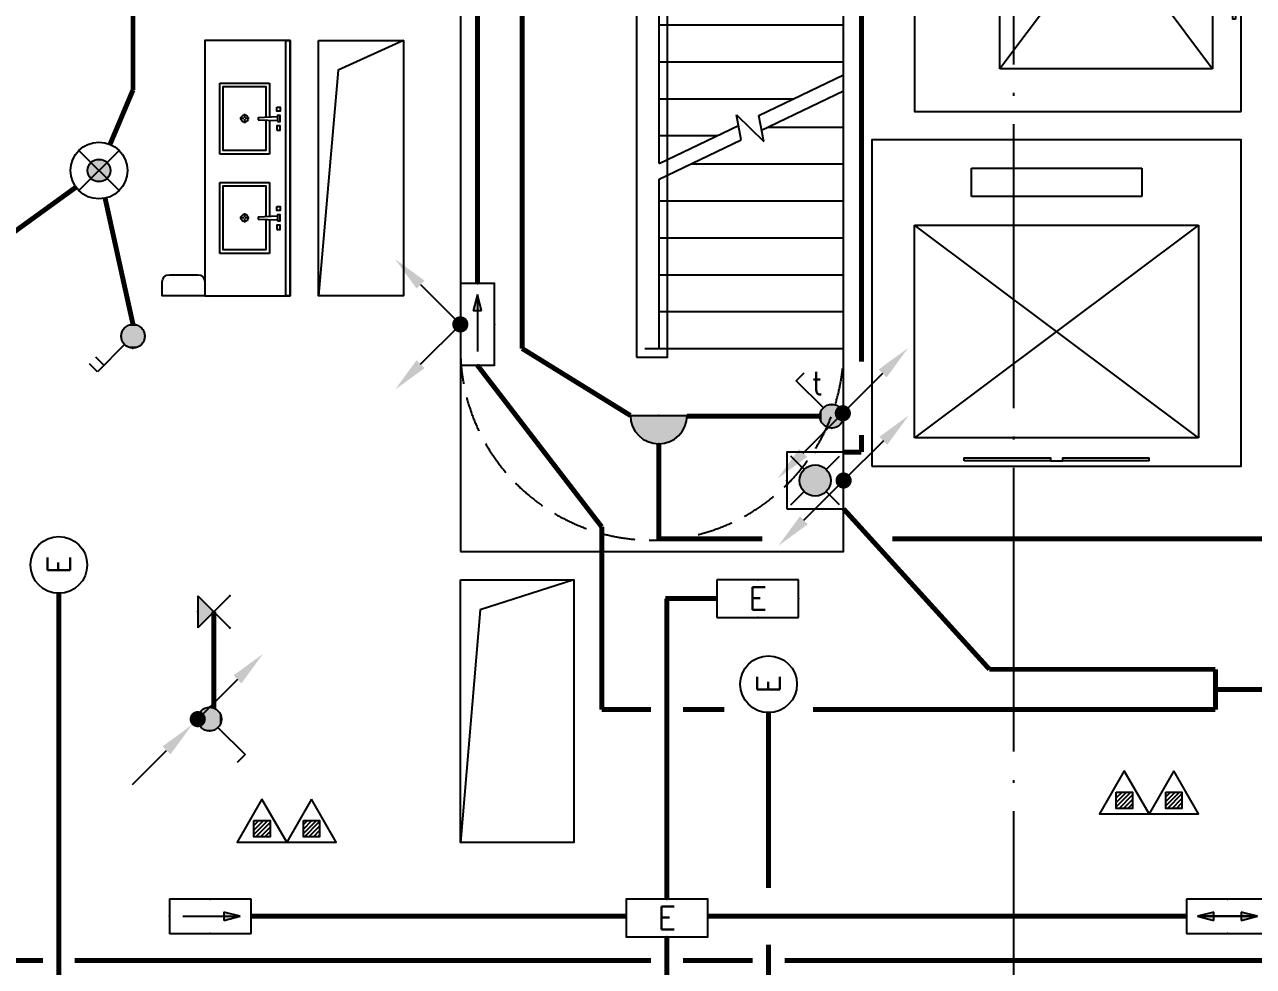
# Model space of a CAD drawing. Extents: x -2209072 to 495824, y -92434 to 572724.
# Drawn here: x 196242 to 204899, y 100027 to 106662 of the extents above; entities that cross this region are included whole.
import ezdxf
from ezdxf.enums import TextEntityAlignment as Align
from ezdxf.xclip import XClip

# ---------------------------------------------------------------- set-up
doc = ezdxf.new("R2010")
doc.units = 0
doc.header["$LTSCALE"] = 1000
doc.header["$MEASUREMENT"] = 0
for name, pattern in [('DASH', [0.35, 0.25, -0.1]), ('X-104 6#7#平面$0$104-1112 结构$0$$AUDIT_BAD_LTYPE1', [0]), ('X-104 6#7#平面$0$DOTE', [2.4200000000000004, 2, -0.2, 0.02, -0.2]), ('梯段6、7$0$DASH', [0.35, 0.25, -0.1])]:
    doc.linetypes.add(name, pattern=pattern)
doc.layers.get('0').update_dxf_attribs({"linetype": 'CONTINUOUS'})
doc.layers.get('Defpoints').update_dxf_attribs({"linetype": 'CONTINUOUS'})
for name, color, linetype in [('EQUIP-照明', 3, 'CONTINUOUS'), ('LWIRE', 4, 'CONTINUOUS'), ('TEL_TEXT', 3, 'CONTINUOUS'), ('WIRE-应急', 2, 'DASH'), ('WIRE-照明', 1, 'CONTINUOUS'), ('X-104 6#7#平面$0$A-E_电梯', 171, 'CONTINUOUS'), ('X-104 6#7#平面$0$A-I_卫-洁具', 241, 'CONTINUOUS'), ('X-104 6#7#平面$0$A-TECH_结构', 21, 'CONTINUOUS'), ('X-104 6#7#平面$0$A_AXIS-轴线', 36, 'X-104 6#7#平面$0$DOTE'), ('X-104 6#7#平面$0$EQUIP_消防-01', 7, 'CONTINUOUS'), ('梯段6、7$0$A-E_楼梯', 171, 'CONTINUOUS')]:
    doc.layers.add(name, color=color, linetype=linetype)
doc.styles.add('_TEL_DIM', font='SIMPLEX', dxfattribs={"width": 0.8, "height": 3.5, "bigfont": 'HZTXT'})
doc.styles.get("Standard").update_dxf_attribs({"font": 'gbenor.shx', "bigfont": 'gbcbig.shx'})

# ---------------------------------------------------------------- blocks, each defined once
blk = doc.blocks.new('梯段6、7')
at = {"color": 8, "linetype": '梯段6、7$0$DASH'}
for centre, radius, start, end in [((49800.00311367554, 3400.000000096537), 1350.000000000002, 0, 180), ((49800.00311367547, -6699.999999936466), 1350.000000000002, 0, 180), ((49800.00311367059, -9819.999999936525), 1350.000000000002, 180, 0), ((49800.00311368037, -16500.0036340596), 1350.000000000002, 0, 180), ((49800.00311366576, -19819.99999996959), 1350, 180, 0), ((20965.47970799168, -27260.00000000224), 1649.999999999774, 0, 180), ((49800.00311367547, -27020.00000000259), 1350.000000000002, 0, 180), ((20965.47970799194, -29600.00000000259), 1649.999999999774, 180, 0), ((49800.00311363724, -29879.99050598426), 1350.000000000002, 180, 0), ((49800.00311368033, -57378.12996616081), 1350.000000000002, 0, 180), ((20965.47970799173, -58198.12996616081), 1649.999999999778, 0, 180), ((49800.00311367551, -59458.12996616078), 1350.000000000002, 180, 0), ((20965.47970799188, -60358.12996616084), 1649.999999999774, 180, 0), ((49800.00311367546, -67528.12996619378), 1350.000000000002, 0, 180), ((20965.47970799168, -68018.12996619346), 1649.999999999774, 0, 180), ((49800.00311367064, -70128.1263565169), 1350.000000000002, 180, 0), ((20965.47970799194, -70358.12996619387), 1649.999999999774, 180, 0), ((49800.00311368039, -79978.12996622684), 1350.000000000002, 180, 0)]:
    blk.add_arc(centre, radius, start, end, dxfattribs=at)
at = {"layer": 'Defpoints'}
for points in [[(44800.0010378748, 6850.000000096596), (54800.00103786729, 6850.000000096537), (54800.00103786727, -3149.999999936525), (44800.00103787478, -3149.999999936525)], [(51150.00311368064, 4950.000000096508), (48450.0031136757, 4950.000000096596), (48450.00311367573, -1149.999999903375), (51150.00311368058, -1149.999999903463)], [(44800.00103787472, -3149.999999936583), (54800.00103786722, -3149.999999936525), (54800.00103786726, -13149.99999996959), (44800.00103787472, -13149.99999996953)], [(51150.00311368032, -5149.999999936583), (48450.00311367546, -5149.999999936525), (48450.00311367548, -11249.99999993655), (51150.00311368036, -11249.99999993652)], [(44800.00103787472, -13149.99999996953), (54800.00103786726, -13149.99999996959), (54800.00103786726, -23150.00000000259), (44800.00103787474, -23150.00000000259)], [(51150.00311367546, -15149.99999996956), (48450.00311367059, -15149.99999996956), (48450.00311367061, -21249.99999996959), (51150.00311367546, -21249.99999996959)], [(15665.47763219092, -23150.00000000268), (25665.47763218347, -23150.00000000265), (25665.47763218347, -33150.00000003559), (15665.47763219092, -33150.00000003568)], [(44800.00103787474, -23150.00000000259), (54800.00103786726, -23150.00000000259), (54800.00103786725, -33150.00000003568), (44800.00103787474, -33150.00000003565)], [(19315.47970798681, -24850.00000000265), (22615.47970799168, -24850.00000000265), (22615.47970799168, -31250.00000000268), (19315.47970798681, -31250.00000000259)], [(48450.00311367059, -25150.00000000265), (51150.00311367547, -25150.00000000259), (51150.00311367547, -31250.00000000256), (48450.00311367059, -31250.00000000265)], [(15665.47763219097, -53908.12996616078), (25665.47763218347, -53908.12996616078), (25665.47763218352, -63908.12996619384), (15665.47763219094, -63908.12996619381)], [(44800.00103787474, -53908.12996616081), (54800.00103786722, -53908.12996616078), (54800.00103786725, -63908.12996619381), (44800.00103787474, -63908.12996619381)], [(19315.4797079867, -55608.12996616084), (22615.47970799159, -55608.12996616084), (22615.47970799156, -62008.12996616084), (19315.4797079867, -62008.12996616078)], [(51150.00311368032, -55908.12996616081), (48450.00311367543, -55908.12996616081), (48450.00311367546, -62008.12996616078), (51150.00311368036, -62008.12996616084)], [(15665.47763219094, -63908.12996619381), (25665.47763218349, -63908.12996619381), (25665.47763218349, -73908.12996622684), (15665.47763219097, -73908.12996622687)], [(44800.00103787474, -63908.12996619381), (54800.00103786722, -63908.12996619381), (54800.00103786726, -73908.12996622684), (44800.00103787472, -73908.12996622684)], [(19315.4797079917, -65608.12996619387), (22615.47970799656, -65608.12996619387), (22615.47970799659, -72008.12996619387), (19315.47970799173, -72008.12996619387)], [(51150.00311368032, -65908.12996619381), (48450.00311367544, -65908.12996619387), (48450.00311367547, -72008.12996619384), (51150.00311368034, -72008.12996619384)], [(15665.477632191, -73908.12996622687), (25665.47763218349, -73908.12996622684), (25665.47763218352, -83908.1299662599), (15665.477632191, -83908.1299662599)], [(44800.00103787475, -73908.12996622687), (54800.00103786726, -73908.12996622684), (54800.00103786727, -83908.1299662599), (44800.00103787474, -83908.12996625988)], [(19315.47970798673, -75608.12996622693), (22615.47970799159, -75608.1299662269), (22615.47970799156, -82008.1299662269), (19315.47970798673, -82008.12996622693)], [(51150.00311368036, -75908.12996622687), (48450.00311367544, -75908.12996622684), (48450.00311367548, -82008.12996622684), (51150.00311368042, -82008.12996622684)]]:
    blk.add_lwpolyline(points, close=True, dxfattribs=at)
for points in [[(47328.13509098372, -61608.12996616078), (52127.8370705538, -61608.12996616078)], [(47328.13509098369, -71608.12996619378), (52127.83707055378, -71608.12996619378)], [(47328.13509098372, -81608.12996622687), (52127.83707055381, -81608.12996622678)]]:
    blk.add_lwpolyline(points, dxfattribs=at)
at = {"layer": '梯段6、7$0$A-E_楼梯'}
for p, q in [((49850.00311367544, -16499.99999996959), (49750.00311367054, -16499.99999996953)), ((49750.00311367055, -16699.99999996959), (49750.00311367054, -16499.99999996953)), ((49850.00311367547, -18516.5383014743), (49850.00311367544, -16499.99999996959)), ((49850.00311367544, -16499.99999996959), (51150.00311367548, -16499.99999996953)), ((49910.00311366803, -16699.99999996959), (49910.00311366802, -16499.99999996959)), ((49910.00311366802, -16499.99999996959), (51150.00311367548, -16499.99999996953)), ((51150.00311367546, -17892.53830147415), (51150.00311367547, -16699.99999996962)), ((49850.00311367544, -16759.99999996959), (51150.00311367548, -16759.99999996959)), ((49850.00311367547, -17019.99999996959), (51150.00311367548, -17019.99999996953)), ((49850.00311367546, -17279.99999996959), (51150.00311367546, -17279.99999996953)), ((49850.00311367548, -17539.99999996953), (51150.00311367546, -17539.99999996959)), ((49850.00311367548, -17799.99999996953), (51150.00311367547, -17799.99999996959)), ((50553.44414001248, -18178.8866088324), (51150.00311367548, -17892.53830147409)), ((50572.56100925029, -18280.63390858911), (51150.0031136755, -18003.46169846502)), ((51150.00311367546, -19819.99999996959), (51150.0031136755, -18003.46169846502)), ((49850.00311367548, -18059.99999996959), (50801.12457514326, -18059.99999996959)), ((50428.57100245611, -18349.74911185022), (50395.62278177442, -18174.38606236456)), ((50395.62278177442, -18174.38606236456), (50587.93096954554, -18362.43872390778)), ((50587.93096954554, -18362.43872390778), (50553.44414001248, -18178.8866088324)), ((49850.00311367548, -18516.53830147412), (50409.45413321827, -18248.00181209357)), ((50615.54831887432, -18259.9999999695), (51150.00311367544, -18259.99999996956)), ((49850.00311367546, -18319.99999996959), (50259.45790847656, -18319.99999996959)), ((49850.00311367547, -18627.46169846499), (50428.57100245611, -18349.74911185022)), ((50073.88165220765, -18519.99999996959), (51150.00311367547, -18519.99999996953)), ((49850.00311367548, -19819.99999996959), (49850.00311367547, -18627.46169846499)), ((49850.00311367547, -18779.99999996956), (51150.00311367548, -18779.9999999695)), ((49850.00311367544, -19039.99999996956), (51150.00311367546, -19039.99999996956)), ((49850.00311367547, -19299.9999999695), (51150.00311367546, -19299.99999996956)), ((49850.00311367547, -19559.99999996953), (51150.00311367546, -19559.99999996956)), ((49750.00311367058, -19819.99999996953), (49852.73716575759, -19819.99999996959)), ((49850.00311367548, -19819.99999996959), (51150.00311367546, -19819.99999996959)), ((49750.00311370398, -27020.00000000265), (49850.00311367061, -27020.00000000262)), ((65868.2518914072, -53274.68419681478), (106225.487226869, -53274.68419681478)), ((66772.08878844205, -53642.5220346525), (68592.08878844205, -54824.95446708499)), ((66706.71224821625, -53743.14960536809), (68845.65029137098, -55132.79230492283)), ((66838.5272855135, -56653.06257519309), (68977.46532866826, -55263.41987563836)), ((65909.85493770942, -56514.14365627419), (63784.49059929526, -56514.14365627422)), ((66542.08878844243, -56514.14365627422), (65909.85493770942, -56514.14365627419)), ((66572.08878844237, -56634.14365627416), (63784.49059929524, -56634.14365627419)), ((66542.08878844244, -56676.73623493291), (68845.650291371, -58173.33284546339)), ((66772.08878844205, -56683.06257519315), (68592.08878844205, -57865.49500762558)), ((66802.08878844243, -59524.68419681478), (64634.40468344954, -59524.68419681481)), ((66792.02932894987, -59524.68419681481), (106225.487226869, -59524.68419681478)), ((49690.00311367543, -78442.12996622684), (49690.00311367538, -77318.12996622623)), ((49690.00311367538, -77318.12996622623), (49910.00311367548, -77318.12996622623)), ((49750.00311367543, -78418.12996622687), (49750.0031136754, -77378.1299662262)), ((49750.0031136754, -77378.1299662262), (49850.00311367546, -77378.12996622626)), ((49850.00311367546, -77378.12996622626), (49850.0031136755, -80038.12996622667)), ((49910.00311367548, -77318.12996622623), (49910.00311367551, -80038.12996622667)), ((48450.0031136755, -80108.12996622684), (48450.0031136755, -80048.12996622681)), ((49910.00311367551, -80038.12996622667), (49850.0031136755, -80038.12996622667))]:
    blk.add_line(p, q, dxfattribs=at)
for points in [[(49690.00311363903, -19879.99999996962), (49910.00311363912, -19879.99999996976), (49910.00311366862, -16439.99999996953), (49690.00311366862, -16439.99999996962), (49690.00311363903, -19879.99999996962)], [(49690.00311370401, -29360.00000000262), (49690.00311370401, -26960.00000000262), (49910.00311370399, -26960.00000000265), (49910.00311370399, -29880.00000000265)], [(51150.00311363724, -29879.99050598429), (51150.00311367546, -29620.00000000262)], [(66542.08878844244, -53443.60311573357), (66542.08878844243, -53274.68419681478), (66153.67404060112, -53274.68419681475)], [(66542.08878844243, -53304.68419681478), (66542.08878844243, -53704.68419681481), (66342.08878844243, -53704.68419681475), (66342.08878844243, -53304.68419681478)], [(68882.08878844208, -54963.87338600389), (68882.08878844208, -54794.95446708493), (68622.08878844208, -54794.95446708496), (68622.08878844208, -54626.03554816605), (68362.08878844208, -54626.03554816605), (68362.08878844211, -54457.11662924709), (68102.0887884421, -54457.11662924706), (68102.08878844207, -54288.1977103283), (67842.08878844207, -54288.1977103283), (67842.0887884421, -54119.27879140934), (67582.08878844212, -54119.27879140931), (67582.08878844211, -53950.35987249037), (67322.0887884421, -53950.35987249043), (67322.0887884421, -53781.44095357147), (67062.08878844211, -53781.44095357147), (67062.08878844211, -53612.5220346525), (66802.08878844211, -53612.5220346525), (66802.08878844244, -53443.60311573357), (66542.08878844244, -53443.60311573357)], [(68852.08878844207, -54963.87338600389), (68852.08878844207, -54824.95446708496), (68592.08878844205, -54824.95446708499), (68592.08878844208, -54656.03554816602), (68332.0887884421, -54656.03554816602), (68332.08878844208, -54487.11662924715), (68072.08878844207, -54487.11662924712), (68072.0887884421, -54318.19771032827), (67812.08878844208, -54318.19771032827), (67812.08878844208, -54149.27879140939), (67552.0887884421, -54149.27879140936), (67552.0887884421, -53980.3598724904), (67292.08878844211, -53980.35987249037), (67292.08878844208, -53811.44095357152), (67032.08878844208, -53811.44095357152), (67032.08878844211, -53642.52203465253), (66772.08878844205, -53642.5220346525), (66772.08878844237, -53473.6031157336), (66542.08878844243, -53473.60311573363)], [(66802.08878844243, -56484.14365627419), (66802.08878844246, -56315.22473735522), (67062.08878844243, -56315.22473735525), (67062.08878844243, -56146.30581843632), (67322.08878844243, -56146.30581843635), (67322.08878844243, -55977.38689951738), (67582.08878844243, -55977.38689951738), (67582.08878844244, -55808.46798059859), (67842.08878844244, -55808.46798059857), (67842.08878844243, -55639.54906167966), (68102.08878844242, -55639.54906167966), (68102.0887884424, -55470.6301427607), (68362.08878844239, -55470.63014276072), (68362.0887884424, -55301.71122384179), (68622.08878844242, -55301.71122384173), (68622.0887884424, -55132.79230492286), (68882.0887884424, -55132.79230492288), (68882.08878844208, -54963.87338600389), (69142.08878844205, -54963.87338600389)], [(66832.08878844243, -56484.14365627419), (66832.08878844243, -56345.22473735528), (67092.08878844243, -56345.22473735528), (67092.08878844244, -56176.30581843635), (67352.08878844244, -56176.30581843635), (67352.08878844243, -56007.38689951741), (67612.08878844243, -56007.38689951741), (67612.0887884424, -55838.46798059862), (67872.08878844243, -55838.46798059862), (67872.08878844242, -55669.54906167963), (68132.08878844242, -55669.54906167963), (68132.0887884424, -55500.63014276072), (68392.0887884424, -55500.6301427607), (68392.0887884424, -55331.71122384176), (68652.08878844242, -55331.71122384176), (68652.08878844242, -55162.79230492283), (68912.08878844246, -55162.79230492286), (68912.08878844211, -54993.87338600386), (69142.08878844207, -54993.87338600386)], [(69112.08878844214, -54993.87338600389), (69112.08878844214, -55393.87338600386), (68912.08878844214, -55393.87338600386), (68912.08878844211, -54993.87338600386)], [(68882.0887884421, -58004.41392654451), (68882.08878844208, -57835.49500762558), (68622.08878844208, -57835.49500762558), (68622.08878844212, -57666.57608870658), (68362.0887884421, -57666.57608870664), (68362.0887884421, -57497.65716978774), (68102.08878844211, -57497.65716978774), (68102.08878844211, -57328.73825086886), (67842.08878844211, -57328.73825086886), (67842.08878844211, -57159.81933194998), (67582.0887884421, -57159.81933194996), (67582.08878844211, -56990.90041303099), (67322.08878844211, -56990.90041303099), (67322.0887884421, -56821.98149411209), (67062.08878844211, -56821.98149411211), (67062.08878844211, -56653.06257519312), (66802.08878844211, -56653.06257519309), (66802.08878844243, -56484.14365627419), (66542.08878844244, -56484.14365627422)], [(68852.08878844207, -58004.41392654454), (68852.08878844208, -57865.49500762555), (68592.08878844205, -57865.49500762558), (68592.08878844208, -57696.57608870661), (68332.0887884421, -57696.57608870658), (68332.08878844207, -57527.65716978771), (68072.08878844207, -57527.65716978771), (68072.08878844208, -57358.73825086889), (67812.08878844208, -57358.73825086886), (67812.0887884421, -57189.81933194996), (67552.08878844207, -57189.81933195001), (67552.08878844208, -57020.90041303102), (67292.08878844208, -57020.90041303105), (67292.08878844211, -56851.98149411209), (67032.08878844211, -56851.98149411209), (67032.08878844208, -56683.06257519312), (66772.08878844205, -56683.06257519315), (66772.08878844237, -56514.14365627425), (66542.08878844243, -56514.14365627422)], [(66772.08878844237, -56514.14365627468), (66772.08878844239, -56914.14365627471), (66572.08878844237, -56914.14365627468), (66572.08878844239, -56514.14365627465)], [(66802.08878844243, -59524.68419681478), (66802.08878844246, -59355.76527789584), (67062.08878844244, -59355.76527789584), (67062.08878844242, -59186.84635897691), (67322.08878844243, -59186.84635897694), (67322.08878844243, -59017.927440058), (67582.08878844243, -59017.927440058), (67582.08878844243, -58849.00852113913), (67842.08878844244, -58849.00852113916), (67842.08878844242, -58680.08960222028), (68102.08878844243, -58680.08960222028), (68102.0887884424, -58511.17068330129), (68362.0887884424, -58511.17068330132), (68362.08878844243, -58342.25176438238), (68622.08878844242, -58342.25176438235), (68622.08878844242, -58173.33284546345), (68882.08878844243, -58173.33284546342), (68882.0887884421, -58004.41392654451), (69142.08878844208, -58004.41392654451)]]:
    blk.add_lwpolyline(points, dxfattribs=at)
for p in [(66792.02932894988, -53443.60311573368), (66792.02932894985, -53612.52203465265), (66792.02932894988, -53781.44095357158), (66792.02932894988, -53950.35987249043), (66792.02932894987, -54119.27879140942), (66792.02932894987, -54288.1977103283), (66792.02932894988, -54457.1166292472), (66792.02932894985, -54626.03554816614), (66792.02932894985, -54794.9544670851), (66792.02932894985, -54963.87338600395), (66792.02932894987, -55132.79230492294), (66792.02932894987, -55301.71122384182), (66792.02932894988, -55470.63014276075), (66792.02932894985, -55639.54906167969), (66792.02932894987, -55808.46798059859), (66792.02932894987, -55977.3868995175), (66792.02932894987, -56146.30581843641), (66792.02932894987, -56315.22473735534), (66792.02932894988, -56484.14365627425), (66792.02932894987, -56653.06257519315), (66792.02932894985, -56821.98149411211), (66792.02932894987, -56990.90041303099), (66792.02932894988, -57159.8193319499), (66792.02932894985, -57328.73825086886), (66792.02932894987, -57497.65716978777), (66792.0293289499, -57666.57608870664), (66792.02932894985, -57835.49500762561), (66792.02932894985, -58004.41392654451), (66792.02932894985, -58173.33284546342), (66792.02932894987, -58342.25176438238), (66792.02932894985, -58511.17068330126), (66792.02932894988, -58680.08960222019), (66792.02932894985, -58849.00852113913), (66792.02932894987, -59017.92744005803), (66792.02932894985, -59186.84635897694), (66792.02932894984, -59355.7652778959)]:
    blk.add_point(p, dxfattribs=at)
blk = doc.blocks.new('X-104 6#7#平面$0$gvhghjjj')
at = {"layer": 'X-104 6#7#平面$0$A-TECH_结构'}
for points in [[(20900.01358880126, 17450.0077622246), (20440.0068666609, 17240.00766834736), (20299.99988656415, 15650.00771662596)], [(22099.99933685618, 13650.00688046931), (21440.00681606788, 13440.00677717706), (21299.99983888573, 11799.99282318994)]]:
    blk.add_lwpolyline(points, dxfattribs=at)
for points in [[(20300.00689274841, 17450.0076684902), (20900.01379594958, 17450.00769673761), (20900.0068159604, 15650.00773232705), (20299.99991275923, 15650.00770407965)], [(21300.00684215539, 13650.0067773199), (22099.9995440045, 13650.00681498232), (22099.99256692993, 11799.99284830605), (21299.99986508081, 11799.99281064363)]]:
    blk.add_lwpolyline(points, close=True, dxfattribs=at)
blk = doc.blocks.new('A-电梯2623')
for p, q in [((-574.9999999895263, 1900.00000002848), (-574.9999999895263, 2100.00000002848)), ((-574.9999999895263, 2100.00000002848), (624.999999989519, 2100.000000027956)), ((624.999999989519, 2100.000000027956), (624.999999989519, 1900.000000028014)), ((624.999999989519, 1900.000000028014), (-574.9999999895263, 1900.00000002848)), ((-975.0000000027976, 200.0000000191685), (-975.000000002332, 1700.000000013753)), ((-975.000000002332, 1700.000000013753), (1025.000000002092, 1700.000000013055)), ((1025.000000002092, 1700.000000013055), (-975.0000000027976, 200.0000000191685)), ((1025.00000000151, 200.00000001847), (-975.000000002332, 1700.000000013753)), ((1025.000000002092, 1700.000000013055), (1025.00000000151, 200.00000001847)), ((1025.00000000151, 200.00000001847), (-975.0000000027976, 200.0000000191685))]:
    blk.add_line(p, q)
for points in [[(-1275, 0), (1324.999999999998, 0), (1325, 2299.999999999998), (-1275, 2299.999999999998)], [(-625.0000000000091, 38.08112883746435), (-625.0000000000091, 58.97966308710966), (-18.33333333334485, 58.97966308710966), (-18.33333333334485, 38.08112883746435)], [(68.33333333205337, 38.08112883718422), (68.33333333205337, 58.97966308682953), (674.9999999999982, 58.97966308682953), (674.9999999999982, 38.08112883718422)]]:
    blk.add_lwpolyline(points, close=True)
blk = doc.blocks.new('X-104 6#7#平面$0$jhat')
for p, q in [((-395, -250.0000000000582), (-395, 249.9999999999418)), ((-395, 249.9999999999418), (-44.99999999994179, 249.9999999999418)), ((-44.99999999994179, 249.9999999999418), (-44.99999999994179, 11.73657725605881)), ((-219.9999999999418, 32.25599999987753), (-219.9999999999418, 5.03999999986263)), ((-124.8214514199644, 8.000000000058208), (11.68149024352897, 14.3899337601033)), ((-124.8214514199644, 7.999999999941792), (-124.8214514199644, -8.000000000058208)), ((11.68149024352897, 14.3899337601033), (11.68149024352897, -14.3899337601033)), ((-225.0399999999208, -1.164153218269348e-10), (-253.7679999999236, -1.164153218269348e-10)), ((-219.9999999999418, -5.040000000095461), (-219.9999999999418, -32.76000000012573)), ((-186.7359999999171, -1.164153218269348e-10), (-214.9599999999045, -1.164153218269348e-10)), ((-124.8214514199644, -8.000000000058208), (11.68149024352897, -14.3899337601033)), ((-44.99999999994179, -12.38077738613356), (-44.99999999994179, -250.0000000000582)), ((-44.99999999994179, -250.0000000000582), (-395, -250.0000000000582))]:
    blk.add_line(p, q)
at = {"color": 8}
blk.add_lwpolyline([(-69.99999999994179, -11.06304409715813), (-69.99999999994179, -225.0000000000582), (-370, -225.0000000000582), (-370, 224.9999999999418), (-69.99999999994179, 224.9999999999418), (-69.99999999994179, 10.56628493819153)], dxfattribs=at)
at = {"ltscale": 1000, "const_width": 0.8399999999999999}
blk.add_lwpolyline([(-219.5799999999581, 0.1399999998975545, 0.9999999999999999), (-220.4199999999255, 0.1399999998975545, 0.9999999999999999)], format="xyb", close=True, dxfattribs=at)
for points in [[(7.191454842337407, 81.35012003820157), (30, 81.35012003820157), (30, 51.35012003820157), (7.191454842337407, 51.35012003820157)], [(11.68149024352897, -21.35012003820157), (30, -21.35012003820157), (30, 21.35012003820157), (11.68149024352897, 21.35012003820157)], [(7.191454842337407, -81.35012003820157), (30, -81.35012003820157), (30, -51.35012003820157), (7.191454842337407, -51.35012003820157)]]:
    blk.add_lwpolyline(points, close=True)
blk.add_circle((-219.9999999999418, -1.164153218269348e-10), 25.2)
blk = doc.blocks.new('X-104 6#7#平面$0$dsgdfg')
at = {"layer": 'X-104 6#7#平面$0$A_AXIS-轴线'}
blk.add_lwpolyline([(25200.00000000012, -4500.000000000728), (25200, 60899.99999999919)], dxfattribs=at)
blk = doc.blocks.new('X-104 6#7#平面$0$$TWTSYS$00000546')
h = blk.add_hatch()
h.set_pattern_fill('ANSI31', color=256, scale=200, style=0)
h.set_pattern_definition([(45, (-38543.80223862439, -6670.830405693208), (-17.67766952966369, 17.67766952966369), [])])
h.paths.add_polyline_path([(-64.92232553117356, 173.7449990885525), (64.922325531159, 173.7449990885525), (64.922325531159, 43.90034802621994), (-64.92232553117356, 43.90034802621994)])
for points in [[(0, 343.6163707387423), (-198.3870041439732, 0), (198.3870041439732, 0)], [(-64.92232553117356, 173.7449990885525), (64.922325531159, 173.7449990885525), (64.922325531159, 43.90034802621994), (-64.92232553117356, 43.90034802621994)]]:
    blk.add_lwpolyline(points, close=True)
blk = doc.blocks.new('X-104 6#7#平面$0$灭火器2')
at = {"layer": 'X-104 6#7#平面$0$EQUIP_消防-01', "xscale": 0.88, "yscale": 0.88, "zscale": 0.88, "rotation": 90}
for p in [(-4049632.307172487, -27063.59765158896), (-4049632.307172487, -27412.75877888245)]:
    blk.add_blockref('X-104 6#7#平面$0$$TWTSYS$00000546', p, dxfattribs=at)
blk = doc.blocks.new('X-104 6#7#平面$0$A$C61334207')
at = {"layer": 'X-104 6#7#平面$0$EQUIP_消防-01', "rotation": 270}
for p in [(231402.0571975231, -3948530.443865795), (225327.0571990903, -3948730.443979609)]:
    blk.add_blockref('X-104 6#7#平面$0$灭火器2', p, dxfattribs=at)
blk = doc.blocks.new('X-104 6#7#平面')
blk.add_line((203468.5931204853, 103588.2107447683), (203555.2597871507, 103588.210744768))
at = {"layer": 'X-104 6#7#平面$0$A-I_卫-洁具', "ltscale": 0.1}
blk.add_lwpolyline([(198111.9263342164, 104750.130565573), (198111.92640809, 106550.1305374198), (197511.9264080898, 106550.1305374197), (197511.9263342166, 104750.130565573)], close=True, dxfattribs=at)
at = {"layer": 'X-104 6#7#平面$0$A-I_卫-洁具'}
blk.add_lwpolyline([(198111.9264080879, 106550.1252000645), (198111.9256662542, 104750.1248773889), (198081.9256662542, 104750.1248773889), (198081.9256662538, 106550.1252677045), (198111.9264080879, 106550.1252680956)], dxfattribs=at)
blk.add_lwpolyline([(197261.9122534429, 104900.1251332597), (197461.9122534429, 104900.1251332597, -0.414213562373095), (197511.9122534429, 104850.1251332597), (197511.9122534429, 104750.1251332597), (197211.9122534429, 104750.1251332597), (197211.9122534429, 104850.1251332597, -0.414213562373095)], format="xyb", close=True, dxfattribs=at)
at = {"linetype": 'X-104 6#7#平面$0$104-1112 结构$0$$AUDIT_BAD_LTYPE1'}
blk.add_blockref('X-104 6#7#平面$0$A$C61334207', (0.116014253123808, 0.1160142530073927), dxfattribs=at)
blk.add_blockref('X-104 6#7#平面$0$dsgdfg', (178011.9014389009, 89100.14331225841))
ref = blk.add_blockref('梯段6、7', (150862.0210300108, 124199.9864521946))
XClip(ref).set_block_clipping_path([(48450.003113670595, -21249.999999969554), (51150.003113675455, -15149.999999969554)])
at = {"layer": 'X-104 6#7#平面$0$A-E_电梯', "rotation": 90}
blk.add_blockref('A-电梯2623', (204811.9264538175, 107325.129615747), dxfattribs=at)
at = {"layer": 'X-104 6#7#平面$0$A-E_电梯'}
blk.add_blockref('A-电梯2623', (203486.9264538187, 103550.1296159308), dxfattribs=at)
at = {"layer": 'X-104 6#7#平面$0$A-I_卫-洁具', "ltscale": 0.1}
for p in [(198011.9262331211, 106000.1305514963), (198011.9262331213, 105300.1305514963)]:
    blk.add_blockref('X-104 6#7#平面$0$jhat', p, dxfattribs=at)
at = {"layer": 'X-104 6#7#平面$0$A-TECH_结构'}
blk.add_blockref('X-104 6#7#平面$0$gvhghjjj', (178011.9196377592, 89100.12283854294), dxfattribs=at)
blk = doc.blocks.new('$equip_U$00000189(HT0843)')
at = {"color": 2}
for p, q in [((-0.7199999999938882, 0.6599999999998545), (-0.7199999999938882, 0)), ((0.7200000000084401, 0.6599999999998545), (-0.7199999999938882, 0.6599999999998545)), ((0.7200000000084401, 0), (0.7200000000084401, 0.6599999999998545)), ((-0.7199999999938882, 0), (0.7200000000084401, 0))]:
    blk.add_line(p, q, dxfattribs=at)
at = {"color": 2, "const_width": 0.0125}
for points in [[(0.7200000000084401, 0.6599999999998545), (0.7200000000084401, 0.6599999999998545), (-0.7199999999938882, 0.6599999999998545)], [(-0.7199999999938882, 0.6599999999998545), (-0.7199999999938882, 0)], [(0.7200000000084401, 0), (0.7200000000084401, 0.6599999999998545)], [(-0.7199999999938882, 0), (0.7200000000084401, 0)]]:
    blk.add_lwpolyline(points, dxfattribs=at)
at = {"color": 2}
blk.add_lwpolyline([(-0.7199999999938882, 0.6599999999998545), (-0.7199999999938882, 0)], dxfattribs=at)
for p in [(7.275957614183426e-12, 0.6599999999998545), (-0.7199999999938882, 0.3299999999999272), (0.7200000000084401, 0.3299999999999272), (7.275957614183426e-12, 0)]:
    blk.add_point(p)
at = {"color": 7, "style": '_TEL_DIM'}
blk.add_attdef('$TEXT$', text='', height=0.4, dxfattribs=at).set_placement((7.275957614183426e-12, 0.3299999999999272), align=Align.MIDDLE_CENTER)
at = {"color": 7, "style": '_TEL_DIM', "flags": 1}
blk.add_attdef('A', text='', height=2.5e-05, dxfattribs=at).set_placement((7.275957614183426e-12, 0), align=Align.MIDDLE_CENTER)
blk = doc.blocks.new('$equip$00001168')
blk.add_line((-0.5, 0), (0.5, 0))
blk.add_arc((0, 0), 0.5, 180, 0)
for p in [(-0.5, 0), (0, 0), (0.5, 0), (0, -0.5)]:
    blk.add_point(p)
for points in [[(0.4330127018911298, -0.25), (-0.4330127018911298, -0.25), (0.5, 0), (-0.5, 0)], [(0.25, -0.4330127018911298), (-0.25, -0.4330127018911298), (0.4330127018911298, -0.25), (-0.4330127018911298, -0.25)], [(0, -0.5), (0, -0.5), (0.25, -0.4330127018911298), (-0.25, -0.4330127018911298)]]:
    blk.add_solid(points)
at = {"flags": 9}
blk.add_attdef('A', (0, 0), '', height=2e-05, dxfattribs=at)
blk = doc.blocks.new('$equip$00001822')
for p, q in [((0.1473139127483591, 0.3556472460822988), (0.625, 0.8333333333339397)), ((0.625, 0.8333333333339397), (0.7664213562384248, 0.6919119770955149))]:
    blk.add_line(p, q)
blk.add_circle((0, 0.2083333333339397), 0.2083333333334168)
for p in [(0, 0.4166666666660603), (-0.2083333333357587, 0.2083333333339397), (-0.01544940226449398, 0.0005736313996749232), (0.2083333333357587, 0.2083333333339397)]:
    blk.add_point(p)
for points in [[(-0.1804219591213041, 0.312500000001819), (0.1804219591213041, 0.312500000001819), (-0.2083333333284827, 0.2083333333339397), (0.2083333333284827, 0.2083333333339397)], [(-0.1041666666715173, 0.3887552924552438), (0.1041666666715173, 0.3887552924552438), (-0.1804219591213041, 0.312500000001819), (0.1804219591213041, 0.312500000001819)], [(0, 0.4166666666660603), (0, 0.4166666666660603), (-0.1041666666715173, 0.3887552924552438), (0.1041666666715173, 0.3887552924552438)], [(-0.1804219591213041, 0.1041666666660603), (0.1804219591213041, 0.1041666666660603), (-0.2083333333284827, 0.2083333333339397), (0.2083333333284827, 0.2083333333339397)], [(-0.1041666666715173, 0.02791137421263556), (0.1041666666715173, 0.02791137421263556), (-0.1804219591213041, 0.1041666666660603), (0.1804219591213041, 0.1041666666660603)], [(0, 1.818989403545856e-12), (0, 1.818989403545856e-12), (-0.1041666666715173, 0.02791137421263556), (0.1041666666715173, 0.02791137421263556)]]:
    blk.add_solid(points)
at = {"color": 7, "style": '_TEL_DIM'}
blk.add_attdef('$TEXT$', text='', height=0.4, dxfattribs=at).set_placement((0.5805799275694881, 0.4645799965601327), align=Align.MIDDLE_CENTER)
at = {"color": 7, "style": '_TEL_DIM', "flags": 1}
blk.add_attdef('A', text='', height=2e-05, dxfattribs=at).set_placement((0, 0), align=Align.MIDDLE_CENTER)
blk = doc.blocks.new('$equip$00001838')
blk.add_circle((0, 0), 0.5)
at = {"color": 7, "style": '_TEL_DIM'}
blk.add_attdef('$TEXT$', text='', height=0.4, dxfattribs=at).set_placement((0, 0), align=Align.MIDDLE_CENTER)
at = {"color": 7, "style": '_TEL_DIM', "flags": 1}
blk.add_attdef('A', text='', height=2e-05, dxfattribs=at).set_placement((0, 0), align=Align.MIDDLE_CENTER)
blk = doc.blocks.new('$TelecSys$00000080')
for p, q in [((-0.7000000000007276, -0.7000000000007276), (0, 0)), ((0.1041666666678793, 0.1041666666660603), (0.1041666666678793, 0.1041666666660603)), ((-0.1041666666678793, -0.1041666666660603), (-0.1041666666678793, -0.1041666666660603))]:
    blk.add_line(p, q)
at = {"const_width": 0.1425}
blk.add_lwpolyline([(0.07125000000087311, 0, 1), (-0.07125000000087311, 0, 1)], format="xyb", close=True, dxfattribs=at)
blk.add_solid([(-0.6300000000010186, -0.7700000000004366), (-0.7700000000004366, -0.6299999999991996), (-1.150000000001455, -1.149999999999636)])
at = {"width": 0.8, "flags": 9}
blk.add_attdef('A', (0, 0), '', height=2e-05, rotation=180, dxfattribs=at)
blk = doc.blocks.new('$TelecSys$00000079')
for p, q in [((0.7000000000007276, 0.7000000000007276), (0, 0)), ((0.1041666666678793, 0.1041666666660603), (0.1041666666678793, 0.1041666666660603)), ((-0.1041666666678793, -0.1041666666660603), (-0.1041666666678793, -0.1041666666660603))]:
    blk.add_line(p, q)
at = {"const_width": 0.1425}
blk.add_lwpolyline([(-0.07125000000087311, 0, 1), (0.07125000000087311, 0, 1)], format="xyb", close=True, dxfattribs=at)
blk.add_solid([(0.6300000000010186, 0.7700000000004366), (0.7700000000004366, 0.6299999999991996), (1.150000000001455, 1.149999999999636)])
at = {"width": 0.8, "flags": 9}
blk.add_attdef('A', (0, 0), '', height=2e-05, dxfattribs=at)
blk = doc.blocks.new('$equip$00001154')
for p, q in [((0, 0.2828427124768496), (0, -0.2828427124768496)), ((0, 0.2828427124768496), (0.5656854249500611, -0.2828427124768496)), ((0.5656854249500611, 0.2828427124768496), (0, -0.2828427124768496))]:
    blk.add_line(p, q)
for p in [(0.5656854249500611, 0.2828427124768496), (0, 0.004449836778803729), (0.2828427124732116, 0), (0.5656854249500611, -0.2828427124768496)]:
    blk.add_point(p)
blk.add_solid([(0, -0.2828427124768496), (0.2828427124732116, 0), (0, 0.2828427124768496)])
at = {"layer": 'TEL_TEXT', "style": '_TEL_DIM', "flags": 1}
blk.add_attdef('A', text='', height=2e-05, dxfattribs=at).set_placement((0, 0), align=Align.MIDDLE_CENTER)
blk = doc.blocks.new('$equip$00001962')
for p, q in [((0.1473139127519971, 0.3556472460822988), (0.625000000003638, 0.8333333333339397)), ((0.625000000003638, 0.8333333333339397), (0.7664213562420628, 0.6919119770955149))]:
    blk.add_line(p, q)
blk.add_circle((3.637978807091713e-12, 0.2083333333339397), 0.2083333333334168)
for p in [(1.091393642127514e-11, 0.4166666666660603), (-0.2083333333284827, 0.2083333333375776), (1.091393642127514e-11, 0), (0.2083333333393966, 0.2083333333375776)]:
    blk.add_point(p)
for points in [[(-0.1804219591176661, 0.312500000001819), (0.1804219591249421, 0.312500000001819), (-0.2083333333284827, 0.2083333333339397), (0.2083333333357587, 0.2083333333339397)], [(-0.1041666666642413, 0.3887552924552438), (0.1041666666715173, 0.3887552924552438), (-0.1804219591176661, 0.312500000001819), (0.1804219591249421, 0.312500000001819)], [(3.637978807091713e-12, 0.4166666666660603), (3.637978807091713e-12, 0.4166666666660603), (-0.1041666666642413, 0.3887552924552438), (0.1041666666715173, 0.3887552924552438)], [(-0.1804219591176661, 0.1041666666660603), (0.1804219591249421, 0.1041666666660603), (-0.2083333333284827, 0.2083333333339397), (0.2083333333357587, 0.2083333333339397)], [(-0.1041666666642413, 0.02791137421263556), (0.1041666666715173, 0.02791137421263556), (-0.1804219591176661, 0.1041666666660603), (0.1804219591249421, 0.1041666666660603)], [(3.637978807091713e-12, 1.818989403545856e-12), (3.637978807091713e-12, 1.818989403545856e-12), (-0.1041666666642413, 0.02791137421263556), (0.1041666666715173, 0.02791137421263556)]]:
    blk.add_solid(points)
at = {"layer": 'TEL_TEXT', "style": '_TEL_DIM', "flags": 1}
blk.add_attdef('A', text='', height=2e-05, dxfattribs=at).set_placement((0, 0), align=Align.MIDDLE_CENTER)
blk = doc.blocks.new('$TelecSys$00000081')
for p, q in [((0.1041666666678793, 0.1041666666660603), (0.1041666666678793, 0.1041666666660603)), ((-0.1041666666678793, -0.1041666666660603), (-0.1041666666678793, -0.1041666666660603)), ((-1.150000000001455, -1.149999999999636), (-0.5499999999992724, -0.5499999999992724))]:
    blk.add_line(p, q)
at = {"const_width": 0.1425}
blk.add_lwpolyline([(0.07125000000087311, 0, 1), (-0.07125000000087311, 0, 1)], format="xyb", close=True, dxfattribs=at)
blk.add_solid([(-0.6199999999989814, -0.4799999999995634), (-0.4799999999995634, -0.6200000000008004), (-0.09999999999854481, -0.1000000000003638)])
at = {"width": 0.8, "flags": 9}
blk.add_attdef('A', (0, 0), '', height=2e-05, rotation=180, dxfattribs=at)
blk = doc.blocks.new('$equip$00002540')
blk.add_hatch(color=256).paths.add_polyline_path([(0.2400000000016007, 0.3720000000030268), (0.2400000000016007, 0.2280000000064319), (0.5280000000020664, 0.3000000000029104)])
for p, q in [((-0.7199999999975262, 0.6000000000058208), (-0.7199999999975262, 0)), ((0.7199999999975262, 0.6000000000058208), (-0.7199999999975262, 0.6000000000058208)), ((0.7199999999975262, 0), (0.7199999999975262, 0.6000000000058208)), ((0.2400000000016007, 0.3720000000030268), (0.2400000000016007, 0.2280000000064319)), ((0.5280000000020664, 0.3000000000029104), (0.2400000000016007, 0.3720000000030268)), ((0.2400000000016007, 0.2280000000064319), (0.5280000000020664, 0.3000000000029104)), ((-0.7199999999975262, 0), (0.7199999999975262, 0))]:
    blk.add_line(p, q)
at = {"color": 7}
blk.add_line((-0.4800000000032014, 0.3000000000029104), (0.4800000000032014, 0.3000000000029104), dxfattribs=at)
at = {"const_width": 0.02}
blk.add_lwpolyline([(-0.7199999999975262, 0.6000000000058208), (-0.7199999999975262, 0), (0.7199999999975262, 0), (0.7199999999975262, 0.6000000000058208), (-0.7199999999975262, 0.6000000000058208), (-0.7199999999975262, 0)], dxfattribs=at)
for p in [(0, 0.6000000000058208), (-0.7199999999975262, 0.3000000000029104), (0.7199999999975262, 0.3000000000029104), (0, 0)]:
    blk.add_point(p)
at = {"color": 7, "style": '_TEL_DIM', "flags": 1}
blk.add_attdef('A', text='', height=2e-05, dxfattribs=at).set_placement((0, 0), align=Align.MIDDLE_CENTER)
blk = doc.blocks.new('$equip$00002604')
blk.add_hatch(color=256).paths.add_polyline_path([(0.2745181131831487, 0.5000125000005937, 1), (-0.2744993631858961, 0.5000125000005937, 1)])
for p, q in [((-0.4285620535811177, 0.9285839285730617), (-0.1940976152691292, 0.6941194902610732)), ((0.1941163652627438, 0.6941194902683492), (0.4285808035638183, 0.9285839285730617)), ((-0.4285620535811177, 0.07144107142812572), (-0.1940976152691292, 0.3059055097401142)), ((0.1941163652627438, 0.3059055097328383), (0.4285808035638183, 0.07144107142812572))]:
    blk.add_line(p, q)
at = {"const_width": 0.02}
blk.add_lwpolyline([(-0.4999906250013737, 1.000012500000594), (-0.4999906250013737, 1.250000059371814e-05), (0.5000093749986263, 1.250000059371814e-05), (0.5000093749986263, 1.000012500000594), (-0.4999906250013737, 1.000012500000594), (-0.4999906250013737, 1.250000059371814e-05)], dxfattribs=at)
blk.add_lwpolyline([(-0.4999906250013737, 1.000012500000594), (-0.4999906250013737, 1.250000059371814e-05), (0.5000093749986263, 1.250000059371814e-05), (0.5000093749986263, 1.000012500000594)], close=True)
blk.add_circle((9.374998626299202e-06, 0.5000125000005937), 0.2745087381843628)
for p in [(9.374998626299202e-06, 1.000012500000594), (-0.4999906250013737, 0.5000125000005937), (0.5000093749986263, 0.5000125000005937), (0, 0)]:
    blk.add_point(p)
at = {"color": 7, "style": '_TEL_DIM', "flags": 1}
blk.add_attdef('A', text='', height=2.5e-05, dxfattribs=at).set_placement((0, 0), align=Align.MIDDLE_CENTER)
blk = doc.blocks.new('$equip_U$00000292(HT0843)')
for p in [(9.374998626299202e-06, 1.000012500000594), (-0.4999906250013737, 0.5000125000005937), (0.5000093749986263, 0.5000125000005937)]:
    blk.add_point(p)
blk.add_blockref('$equip$00002604', (0, 0))
at = {"color": 7, "style": '_TEL_DIM', "flags": 1}
for tag in ['REMARK', 'A']:
    blk.add_attdef(tag, text='', height=2.5e-05, dxfattribs=at).set_placement((0, 0), align=Align.MIDDLE_CENTER)
blk = doc.blocks.new('$equip$00001149')
for p, q in [((-0.353553390592424, 0.353553390592424), (0.353553390592424, -0.353553390592424)), ((0.353553390592424, 0.353553390592424), (-0.353553390592424, -0.353553390592424))]:
    blk.add_line(p, q)
for radius in [0.5, 0.2]:
    blk.add_circle((0, 0), radius)
for points in [[(-0.1732050807586347, 0.09999999999854481), (0.1732050807586347, 0.09999999999854481), (-0.2000000000007276, 0), (0.2000000000007276, 0)], [(-0.1732050807586347, -0.09999999999854481), (0.1732050807586347, -0.09999999999854481), (-0.2000000000007276, 0), (0.2000000000007276, 0)], [(-0.09999999999854481, 0.1732050807586347), (0.09999999999854481, 0.1732050807586347), (-0.1732050807586347, 0.09999999999854481), (0.1732050807586347, 0.09999999999854481)], [(0, 0.2000000000007276), (0, 0.2000000000007276), (-0.09999999999854481, 0.1732050807586347), (0.09999999999854481, 0.1732050807586347)], [(-0.09999999999854481, -0.1732050807586347), (0.09999999999854481, -0.1732050807586347), (-0.1732050807586347, -0.09999999999854481), (0.1732050807586347, -0.09999999999854481)], [(0, -0.2000000000007276), (0, -0.2000000000007276), (-0.09999999999854481, -0.1732050807586347), (0.09999999999854481, -0.1732050807586347)]]:
    blk.add_solid(points)
at = {"flags": 9}
blk.add_attdef('A', (0, 0), '', height=2e-05, dxfattribs=at)
blk = doc.blocks.new('$equip$00001963')
for p, q in [((0.1473139127447212, 0.3556472460822988), (0.624999999996362, 0.8333333333339397)), ((0.5118629150056222, 0.7201962483431998), (0.653284271244047, 0.578774892108413)), ((0.624999999996362, 0.8333333333339397), (0.7664213562347868, 0.6919119770955149))]:
    blk.add_line(p, q)
blk.add_circle((-3.637978807091713e-12, 0.2083333333339397), 0.2083333333334168)
for p in [(0, 0.4166666666660603), (-0.2083333333393966, 0.2083333333375776), (0, 0), (0.2083333333284827, 0.2083333333375776)]:
    blk.add_point(p)
for points in [[(-0.1804219591249421, 0.312500000001819), (0.1804219591176661, 0.312500000001819), (-0.2083333333357587, 0.2083333333339397), (0.2083333333284827, 0.2083333333339397)], [(-0.1041666666715173, 0.3887552924552438), (0.1041666666642413, 0.3887552924552438), (-0.1804219591249421, 0.312500000001819), (0.1804219591176661, 0.312500000001819)], [(-3.637978807091713e-12, 0.4166666666660603), (-3.637978807091713e-12, 0.4166666666660603), (-0.1041666666715173, 0.3887552924552438), (0.1041666666642413, 0.3887552924552438)], [(-0.1804219591249421, 0.1041666666660603), (0.1804219591176661, 0.1041666666660603), (-0.2083333333357587, 0.2083333333339397), (0.2083333333284827, 0.2083333333339397)], [(-0.1041666666715173, 0.02791137421263556), (0.1041666666642413, 0.02791137421263556), (-0.1804219591249421, 0.1041666666660603), (0.1804219591176661, 0.1041666666660603)], [(-3.637978807091713e-12, 1.818989403545856e-12), (-3.637978807091713e-12, 1.818989403545856e-12), (-0.1041666666715173, 0.02791137421263556), (0.1041666666642413, 0.02791137421263556)]]:
    blk.add_solid(points)
at = {"layer": 'TEL_TEXT', "style": '_TEL_DIM', "flags": 1}
blk.add_attdef('A', text='', height=2e-05, dxfattribs=at).set_placement((0, 0), align=Align.MIDDLE_CENTER)
blk = doc.blocks.new('$equip$00002541')
blk.add_hatch(color=256).paths.add_polyline_path([(-0.2400000000016007, 0.3719999999993888), (-0.5280000000020664, 0.2999999999992724), (-0.2400000000016007, 0.227999999999156)])
for p, q in [((-0.7199999999975262, 0.5999999999949068), (-0.7199999999975262, 0)), ((0.7199999999975262, 0.5999999999949068), (-0.7199999999975262, 0.5999999999949068)), ((0.7199999999975262, 0), (0.7199999999975262, 0.5999999999949068)), ((-0.2400000000016007, 0.3719999999993888), (-0.5280000000020664, 0.2999999999992724)), ((-0.5280000000020664, 0.2999999999992724), (-0.2400000000016007, 0.227999999999156)), ((-0.2400000000016007, 0.3719999999993888), (-0.2400000000016007, 0.227999999999156)), ((-0.7199999999975262, 0), (0.7199999999975262, 0))]:
    blk.add_line(p, q)
at = {"color": 7}
blk.add_line((-0.4800000000032014, 0.2999999999992724), (0.4800000000032014, 0.2999999999992724), dxfattribs=at)
at = {"const_width": 0.03}
blk.add_lwpolyline([(-0.7199999999975262, 0.5999999999949068), (-0.7199999999975262, 0), (0.7199999999975262, 0), (0.7199999999975262, 0.5999999999949068), (-0.7199999999975262, 0.5999999999949068), (-0.7199999999975262, 0)], dxfattribs=at)
for p in [(0, 0.5999999999949068), (-0.7199999999975262, 0.2999999999956344), (0.7199999999975262, 0.2999999999956344), (0, 0)]:
    blk.add_point(p)
at = {"color": 7, "style": '_TEL_DIM', "flags": 1}
blk.add_attdef('A', text='', height=2e-05, dxfattribs=at).set_placement((0, 0), align=Align.MIDDLE_CENTER)
blk = doc.blocks.new('$equip$00002534')
for p, q in [((-0.7200000000011642, 0.6599999999998545), (-0.7200000000011642, 0)), ((0.7200000000011642, 0.6599999999998545), (-0.7200000000011642, 0.6599999999998545)), ((0.7200000000011642, 0), (0.7200000000011642, 0.6599999999998545)), ((-0.7200000000011642, 0), (0.7200000000011642, 0))]:
    blk.add_line(p, q)
at = {"const_width": 0.03}
blk.add_lwpolyline([(-0.7200000000011642, 0.6599999999998545), (-0.7200000000011642, 0), (0.7200000000011642, 0), (0.7200000000011642, 0.6599999999998545), (-0.7200000000011642, 0.6599999999998545), (-0.7200000000011642, 0)], dxfattribs=at)
for p in [(0, 0.6599999999998545), (-0.7200000000011642, 0.3299999999981083), (0.7200000000011642, 0.3299999999981083), (0, 0)]:
    blk.add_point(p)
at = {"color": 7, "style": '_TEL_DIM'}
blk.add_attdef('$TEXT$', text='', height=0.4, dxfattribs=at).set_placement((0, 0.3299999999981083), align=Align.MIDDLE_CENTER)
at = {"color": 7, "style": '_TEL_DIM', "flags": 1}
blk.add_attdef('A', text='', height=2e-05, dxfattribs=at).set_placement((0, 0), align=Align.MIDDLE_CENTER)

msp = doc.modelspace()

# ---------------------------------------------------------------- linework, layer by layer
at = {"layer": 'WIRE-应急', "linetype": 'DASH', "const_width": 35}
for points in [[(202137.7346753252, 104287.0460538398), (202137.7346753252, 108139.9045418686)], [(199432.0113787299, 104838.0350487036), (199432.0113787299, 107866.2783138299)], [(200307.7070844022, 103123.8108712415), (199432.0113787299, 104262.0350487056)], [(202137.7346753252, 103650.0309716782), (202137.7346753252, 103769.7579920422)], [(202011.9994437135, 103650.0309716782), (202137.7346753252, 103650.0309716782)], [(203039.3424602521, 102119.8719883558), (202011.9994437135, 103250.0309716782)], [(200307.7070844022, 101836.0000534134), (200307.7070844022, 103123.8108712415)], [(196483.489093949, 99878.2097999515), (196483.489093949, 102655.6576230263)], [(201118.8027851256, 102618.0208274719), (200755.7290028582, 102618.0208274719)], [(200767.3965037802, 100500.0343971529), (200767.3965037802, 102618.0208274719)], [(204631.0834867035, 102119.8719883558), (203039.3424602521, 102119.8719883558)], [(204631.0834867035, 101836.0000534134), (204631.0834867035, 102119.8719883558)], [(205019.511378832, 101977.9360208846), (204631.0834867035, 101977.9360208846)], [(200654.8965037801, 101836.0000534133), (200307.7070844022, 101836.0000534134)], [(201170.989089949, 101836.0000534134), (200879.8965037801, 101836.0000534133)], [(201483.489093949, 100580.0275498423), (201483.489093949, 101815.2547959125)], [(204631.0834867035, 101836.0000534134), (201795.9890979494, 101836.0000534134)], [(197838.0046298559, 100380.0275498423), (200479.3965037797, 100380.0275498423)], [(201055.3965037807, 100380.0275498423), (204427.700224282, 100380.0275498423)], [(200767.3965037802, 100236.034397153), (200767.3965037804, 99790.70979995152)], [(201483.489093949, 99878.2097999515), (201483.489093949, 100180.0275498423)]]:
    msp.add_lwpolyline(points, dxfattribs=at)
at = {"layer": 'WIRE-应急', "linetype": 'DASH', "const_width": 35, "elevation": 100}
msp.add_lwpolyline([(197575.1417460021, 102525.0277912918), (197575.1417460021, 101846.8636780769)], dxfattribs=at)
at = {"layer": 'WIRE-照明', "linetype": 'Continuous', "const_width": 35}
for points in [[(197005.7910945075, 107503.2382773384), (197005.7910945075, 106201.2692553509)], [(199747.3215569758, 104380.0069259191), (199747.3215569758, 107240.0069259191)], [(197005.7910945075, 106201.2692553509), (196844.0333460089, 105818.3079496156)], [(196604.2349476937, 105516.7529241154), (194766.7331782259, 104185.9059317005)], [(197005.7914205933, 104550.0280321187), (196809.3727226282, 105438.7812670035)], [(200509.6323280585, 103908.3365344762), (199747.3215569758, 104380.0069259191)], [(200909.6351280634, 103903.0913253745), (201845.3399681616, 103903.0913253745)], [(200709.6323280585, 103708.3365344762), (200709.6323280585, 103030.006925919)], [(201439.5045282256, 103039.6843026863), (200709.6323280585, 103039.6843026863)], [(205019.511378832, 103039.6843026863), (202355.2442387788, 103039.6843026863)], [(196370.9890939491, 100068.1439302726), (193868.7245259233, 100068.1439302726)], [(200654.8965037799, 100068.1439302726), (196595.9890939491, 100068.1439302726)], [(201370.9890939479, 100068.1439302726), (200879.8965037799, 100068.1439302726)], [(205830.1844087799, 100068.1439302726), (201595.9890939479, 100068.1439302726)]]:
    msp.add_lwpolyline(points, dxfattribs=at)

# ---------------------------------------------------------------- block references
msp.add_blockref('X-104 6#7#平面', (0, 0))
at = {"layer": 'EQUIP-照明', "xscale": 400, "yscale": 400, "zscale": 400}
for name, p in [('$equip$00001149', (196766.2132265609, 105634.0688956419)), ('$equip$00001168', (200709.6323280585, 103908.3365344762)), ('$equip$00001154', (197462.0046610124, 102525.0277912921, 100)), ('$equip$00002540', (197550.0046298569, 100260.0275498411)), ('$equip$00002540', (204715.700224281, 100260.027551222))]:
    msp.add_blockref(name, p, dxfattribs=at)
for name, p, rotation in [('$equip$00002541', (199312.0113787316, 104550.0350487046), 270), ('$equip$00001963', (197005.7914205933, 104550.0280321187), 180), ('$equip_U$00000292(HT0843)', (202012.0044437138, 103450.0272216788), 90), ('$equip$00001962', (197462.0046718188, 101769.042206261), 270), ('$equip$00002540', (204715.700224281, 100500.0275512244), 180)]:
    msp.add_blockref(name, p, dxfattribs=dict(at, rotation=rotation))
at = {"layer": 'EQUIP-照明'}
ref = msp.add_blockref('$equip$00001822', (202012.0066348281, 103903.0913253745), dxfattribs=dict(at, xscale=400, yscale=400, zscale=400, rotation=90))
ref.add_attrib('$TEXT$', 't', dxfattribs={"layer": '0', "color": 7, "height": 160, "style": '_TEL_DIM'}).set_placement((201826.174636204, 104135.3232964022), align=Align.MIDDLE_CENTER)
at = {"layer": 'EQUIP-照明', "xscale": 400, "yscale": 400, "zscale": 400, "rotation": 90}
for p in [(196483.489093949, 102855.6576230263), (201483.489093949, 102015.2547959125)]:
    msp.add_blockref('$equip$00001838', p, dxfattribs=at).add_auto_attribs({'$TEXT$': 'E'})
at = {"layer": 'EQUIP-照明', "xscale": 400, "yscale": 400, "zscale": 400}
msp.add_blockref('$equip_U$00000189(HT0843)', (201406.8027851232, 102486.0208274719), dxfattribs=at).add_auto_attribs({'$TEXT$': 'E'})
at = {"layer": 'EQUIP-照明'}
ref = msp.add_blockref('$equip$00002534', (200767.3965037802, 100500.0343971529), dxfattribs=dict(at, xscale=400, yscale=400, zscale=400, rotation=180))
ref.add_attrib('$TEXT$', 'E', dxfattribs={"layer": '0', "color": 7, "height": 160, "style": '_TEL_DIM'}).set_placement((200767.3965037802, 100368.0343971537), align=Align.MIDDLE_CENTER)
at = {"layer": 'LWIRE', "yscale": 400, "zscale": 400}
for name, p, xscale in [('$TelecSys$00000079', (199312.004556282, 104550.0282243906), -400), ('$TelecSys$00000080', (199312.004556282, 104550.0282243906), 400), ('$TelecSys$00000079', (202006.4243599852, 103923.9246587088), 400), ('$TelecSys$00000080', (202006.4243599852, 103923.9246587088), 400), ('$TelecSys$00000079', (202012.0045282264, 103450.0272216788), 400), ('$TelecSys$00000080', (202012.0045282264, 103450.0272216788), 400), ('$TelecSys$00000079', (197462.0046718188, 101769.0422062623), 400), ('$TelecSys$00000081', (197462.0046718188, 101769.0422062623), 400)]:
    msp.add_blockref(name, p, dxfattribs=dict(at, xscale=xscale))

doc.saveas('drawing.dxf')
